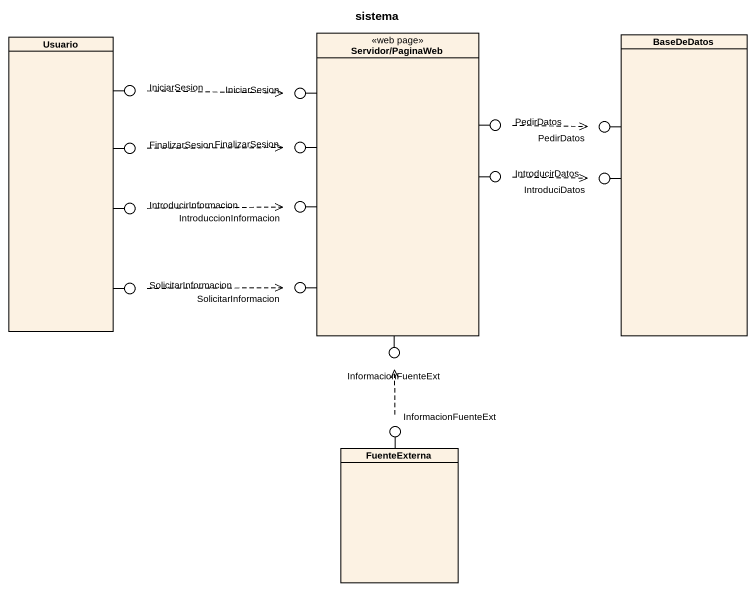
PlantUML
@startuml
title sistema
allowmixing
hide circle
hide empty members
class Usuario
class "Servidor/PaginaWeb" as Servidor_PaginaWeb <<web page>>
class BaseDeDatos
() IniciarSesion
() "IniciarSesion" as IniciarSesion_2
() PedirDatos
() FinalizarSesion
() "FinalizarSesion" as FinalizarSesion_2
() "PedirDatos" as PedirDatos_2
() IntroducirDatos
() IntroduciDatos
() IntroducirInformacion
() IntroduccionInformacion
() SolicitarInformacion
() "SolicitarInformacion" as SolicitarInformacion_2
() InformacionFuenteExt
() "InformacionFuenteExt" as InformacionFuenteExt_2
class FuenteExterna
Usuario -up- IniciarSesion
Servidor_PaginaWeb -up- IniciarSesion_2
Servidor_PaginaWeb -up- PedirDatos
Usuario -right- FinalizarSesion
Servidor_PaginaWeb -left- FinalizarSesion_2
BaseDeDatos -up- PedirDatos_2
Servidor_PaginaWeb -right- IntroducirDatos
BaseDeDatos -left- IntroduciDatos
Usuario -right- IntroducirInformacion
Servidor_PaginaWeb -left- IntroduccionInformacion
Usuario -- SolicitarInformacion
Servidor_PaginaWeb -- SolicitarInformacion_2
Servidor_PaginaWeb -- InformacionFuenteExt
FuenteExterna -up- InformacionFuenteExt_2
IniciarSesion .right.> IniciarSesion_2
PedirDatos .right.> PedirDatos_2
FinalizarSesion .right.> FinalizarSesion_2
IntroducirDatos .right.> IntroduciDatos
IntroducirInformacion .right.> IntroduccionInformacion
SolicitarInformacion .right.> SolicitarInformacion_2
InformacionFuenteExt_2 .up.> InformacionFuenteExt
@enduml
